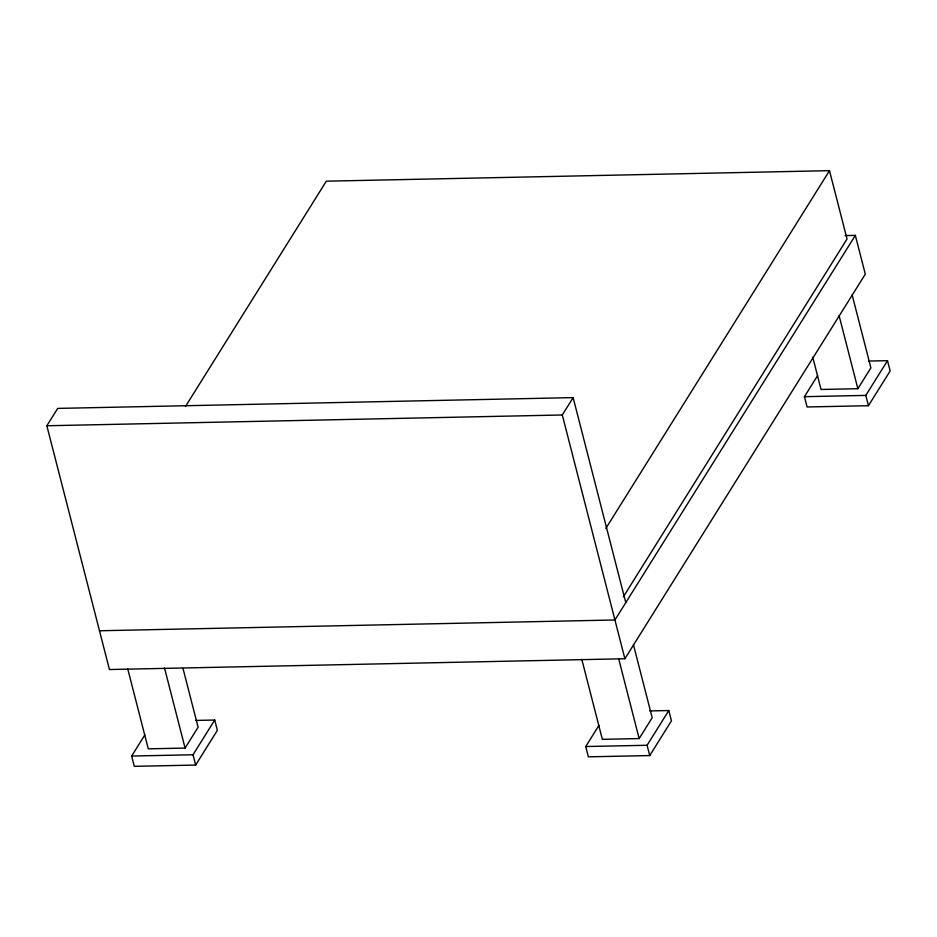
<?xml version="1.0" encoding="UTF-8"?>
<svg xmlns="http://www.w3.org/2000/svg" width="937" height="937" viewBox="0 0 937 937"><rect width="100%" height="100%" fill="white"/><g stroke="black" fill="none" stroke-linecap="round" stroke-linejoin="round"><path stroke-width="1.41" d="M845.115 235.609L855.34 235.386L865.296 274.166L624.885 658.746L109.442 669.533L46.85 425.761L57.707 408.403L573.139 397.616L625.775 602.62M185.456 406.517L326.322 181.181L829.491 170.663L847.036 238.994L623.363 596.799M195.728 720.436L214.725 720.038L217.361 730.333L195.657 765.06L134.296 766.337L131.648 756.042L144.837 734.959M127.737 668.866L148.269 748.839L185.081 748.077L198.105 727.241L182.973 668.315M195.657 765.06L193.01 754.765L214.725 720.038M624.885 658.746L562.294 414.974L573.139 397.616M605.817 528.468L829.491 170.663M855.34 235.386L614.93 619.978L99.486 630.765M649.809 710.937L668.795 710.539L671.442 720.834L649.739 755.562L588.377 756.838L585.73 746.543L598.907 725.461M868.517 361.073L887.503 360.675L890.15 370.97L868.447 405.698L807.085 406.974L804.438 396.679L817.614 375.596M581.807 659.367L602.339 739.34L639.163 738.567L652.187 717.742L633.459 644.785M812.766 357.208L821.046 389.476L857.87 388.703L870.895 367.878L852.155 294.921M649.739 755.562L647.092 745.266L668.795 710.539M868.447 405.698L865.8 395.402L887.503 360.675M804.438 396.679L865.8 395.402M46.85 425.761L562.294 414.974M131.648 756.042L193.01 754.765M585.73 746.543L647.092 745.266M839.13 315.757L857.87 388.703M618.631 658.606L639.163 738.567M164.549 668.104L185.081 748.077"/></g></svg>
